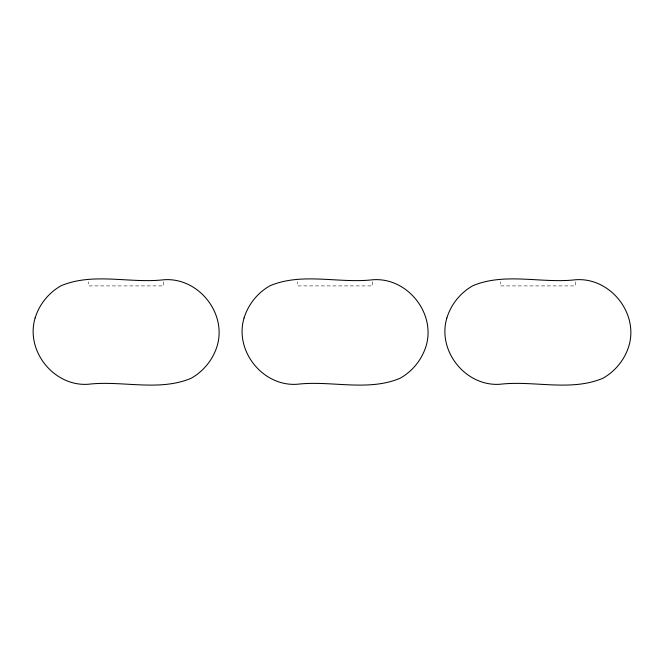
<?xml version="1.0" encoding="UTF-8"?>
<svg xmlns="http://www.w3.org/2000/svg" width="664" height="664" viewBox="0 0 664 664"><rect width="100%" height="100%" fill="white"/><g stroke="black" fill="none" stroke-linecap="round" stroke-linejoin="round"><path stroke-width="0.5" stroke-dasharray="3.32 2.49" d="M575.489 281.81L575.489 285.91L500.249 285.91L500.249 281.81M372.695 281.81L372.695 285.91L297.455 285.91L297.455 281.81M163.751 281.81L163.751 285.91L88.511 285.91L88.511 281.81"/><path stroke-width="1" d="M35.117 317.981C25.191 351.032 54.099 386.904 88.511 384.232C122.276 380.331 158.895 391.826 191.157 378.272C203.616 371.217 212.895 359.697 217.145 346.019C227.063 312.968 198.162 277.096 163.751 279.768C129.978 283.669 93.358 272.174 61.105 285.727C48.646 292.782 39.367 304.303 35.117 317.981M244.061 317.981C234.135 351.032 263.044 386.904 297.455 384.232C331.22 380.331 367.839 391.826 400.093 378.272C412.56 371.217 421.839 359.697 426.089 346.019C436.007 312.968 407.107 277.096 372.695 279.768C338.922 283.669 302.303 272.174 270.049 285.727C257.591 292.782 248.311 304.303 244.061 317.981M446.855 317.981C436.937 351.032 465.837 386.904 500.249 384.232C534.022 380.331 570.642 391.826 602.895 378.272C615.354 371.217 624.633 359.697 628.883 346.019C638.809 312.968 609.901 277.096 575.489 279.768C541.724 283.669 505.105 272.174 472.843 285.727C460.384 292.782 451.105 304.303 446.855 317.981"/></g></svg>
